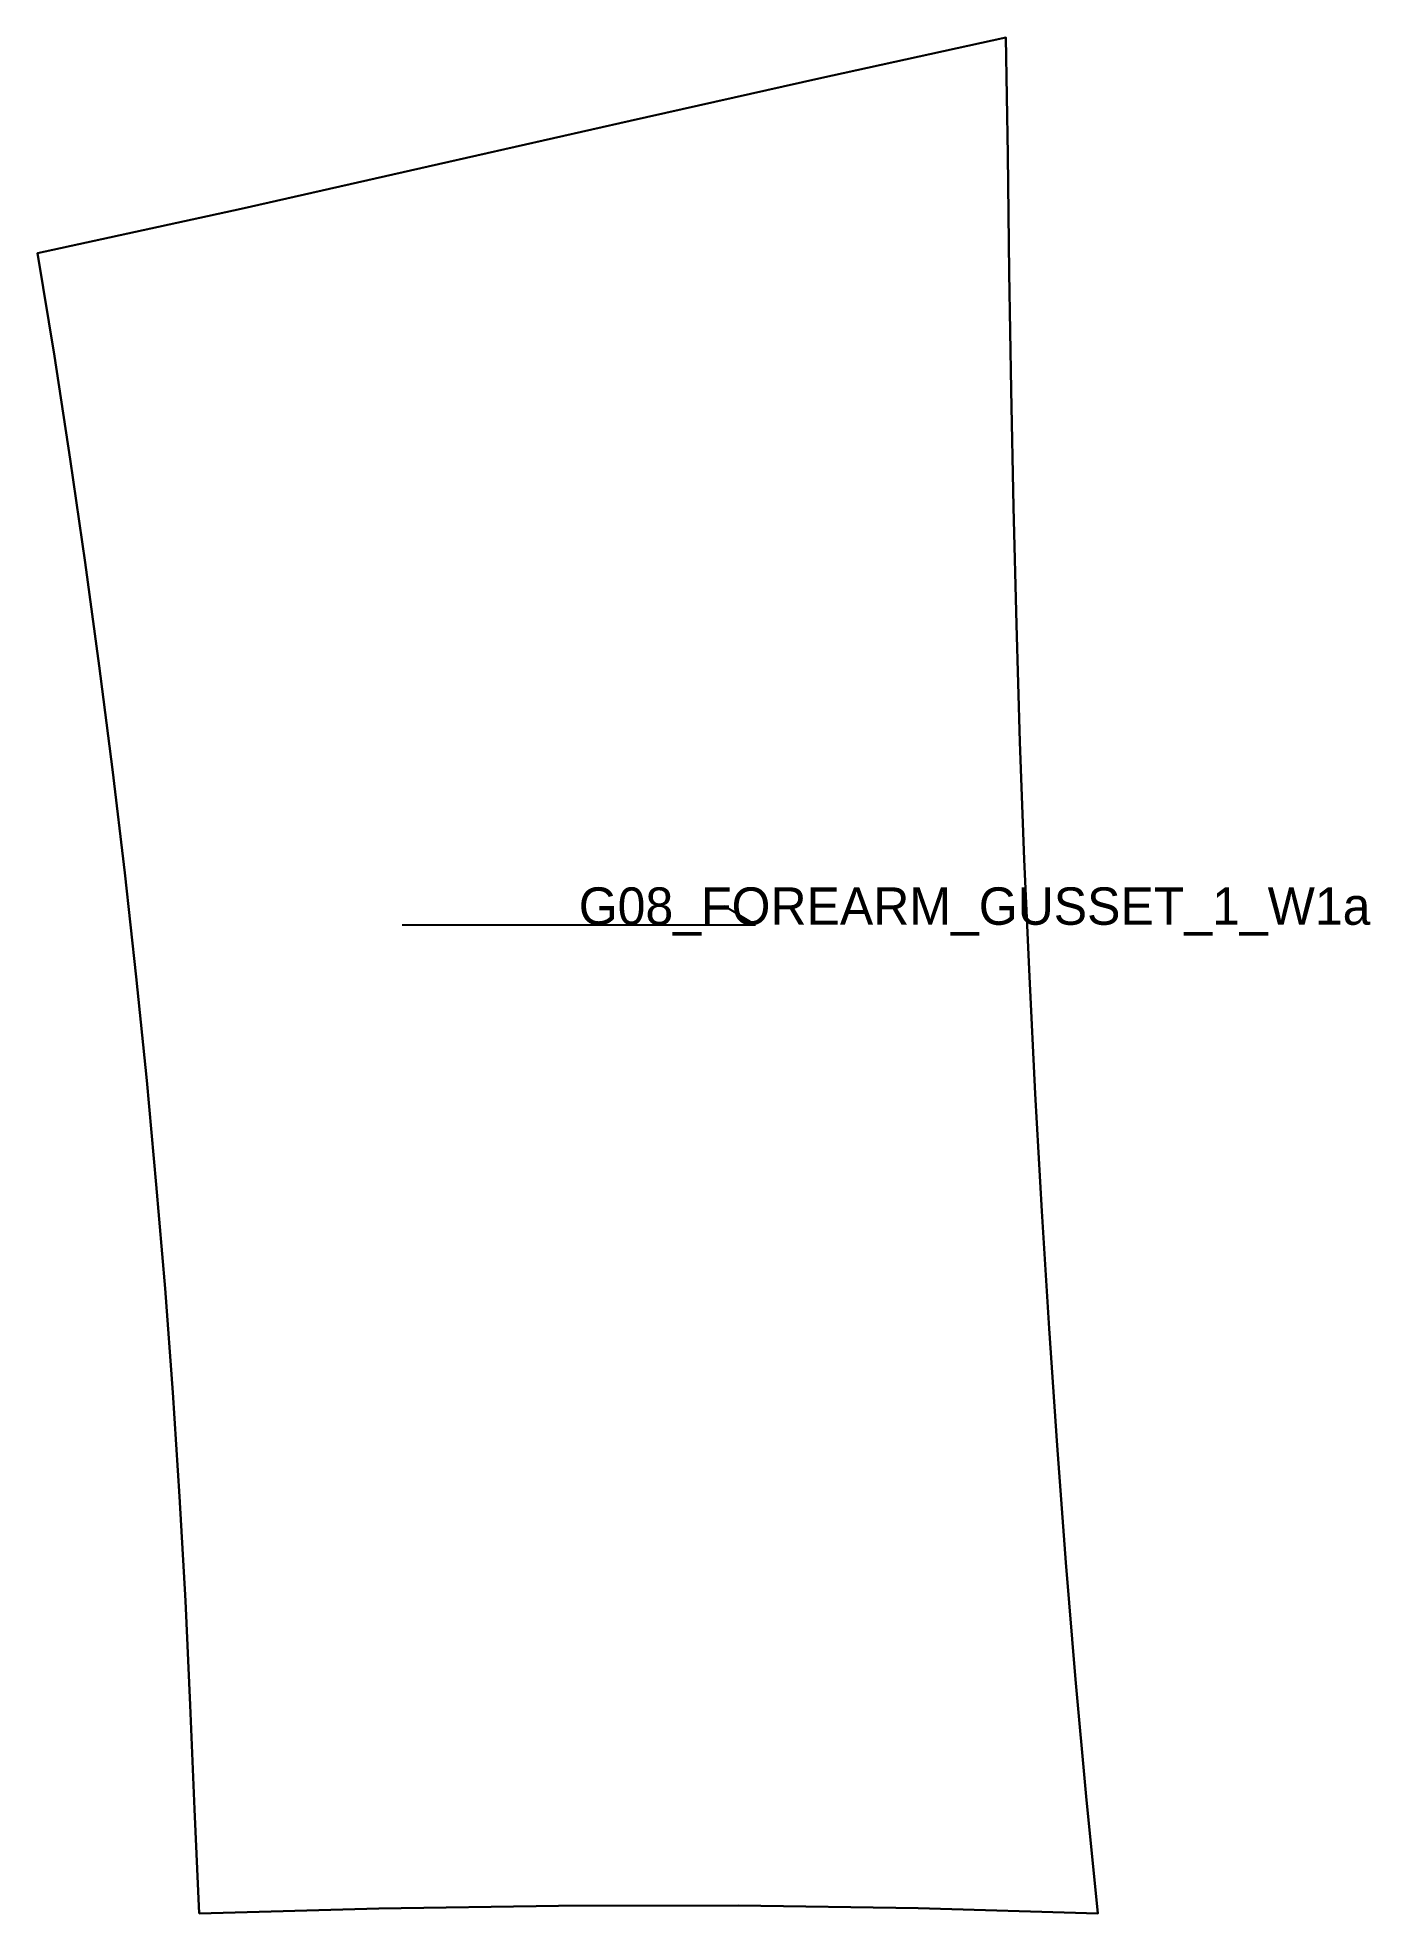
# Model space of a CAD drawing. Header units: millimetres. Extents: x -26 to 188, y 0 to 301.
import ezdxf

# ---------------------------------------------------------------- set-up
doc = ezdxf.new("R2010")
doc.units = ezdxf.units.MM
for name, color, linetype in [('CUT', 1, 'Continuous'), ('GRAIN', 3, 'Continuous'), ('LABEL', 7, 'Continuous'), ('SEW', 5, 'Continuous')]:
    doc.layers.add(name, color=color, linetype=linetype)

msp = doc.modelspace()

# ---------------------------------------------------------------- linework, layer by layer
at = {"layer": 'CUT'}
msp.add_lwpolyline([(0, 0), (-0.76, 16.73), (-1.44, 33.45), (-2.22, 50.18), (-3.15, 66.9), (-4.24, 83.6), (-5.48, 100.3), (-6.88, 116.98), (-8.42, 133.66), (-10.12, 150.31), (-11.96, 166.95), (-13.94, 183.58), (-16.07, 200.19), (-18.32, 216.78), (-20.71, 233.35), (-23.22, 249.9), (-25.95, 266.42), (6.72, 273.5), (38.43, 280.7), (69.18, 287.63), (99.44, 294.41), (129.46, 301), (129.8, 282.16), (130.04, 263.32), (130.32, 244.48), (130.69, 225.64), (131.17, 206.81), (131.75, 187.97), (132.45, 169.14), (133.27, 150.32), (134.2, 131.5), (135.25, 112.69), (136.42, 93.88), (137.72, 75.08), (139.13, 56.29), (140.68, 37.52), (142.36, 18.75), (144.25, 0), (115.41, 0.85), (86.55, 1.28), (57.7, 1.25), (28.85, 0.78), (0, 0)], close=True, dxfattribs=at)
at = {"layer": 'GRAIN'}
for p, q in [((89.3, 158.64), (84.3, 161.64)), ((32.57, 158.64), (89.3, 158.64))]:
    msp.add_line(p, q, dxfattribs=at)
at = {"layer": 'SEW'}
msp.add_lwpolyline([(0, 0), (28.85, 0.78), (57.7, 1.25), (86.55, 1.28), (115.41, 0.85), (144.25, 0), (142.36, 18.75), (140.68, 37.52), (139.13, 56.29), (137.72, 75.08), (136.42, 93.88), (135.25, 112.69), (134.2, 131.5), (133.27, 150.32), (132.45, 169.14), (131.75, 187.97), (131.17, 206.81), (130.69, 225.64), (130.32, 244.48), (130.04, 263.32), (129.8, 282.16), (129.46, 301), (99.44, 294.41), (69.18, 287.63), (38.43, 280.7), (6.72, 273.5), (-25.95, 266.42), (-23.22, 249.9), (-20.71, 233.35), (-18.32, 216.78), (-16.07, 200.19), (-13.94, 183.58), (-11.96, 166.95), (-10.12, 150.31), (-8.42, 133.66), (-6.88, 116.98), (-5.48, 100.3), (-4.24, 83.6), (-3.15, 66.9), (-2.22, 50.18), (-1.44, 33.45), (-0.76, 16.73)], close=True, dxfattribs=at)

# ---------------------------------------------------------------- texts
at = {"layer": 'LABEL'}
msp.add_text('G08_FOREARM_GUSSET_1_W1a', height=6, dxfattribs=at).set_placement((60.93, 158.64))

doc.saveas('drawing.dxf')
